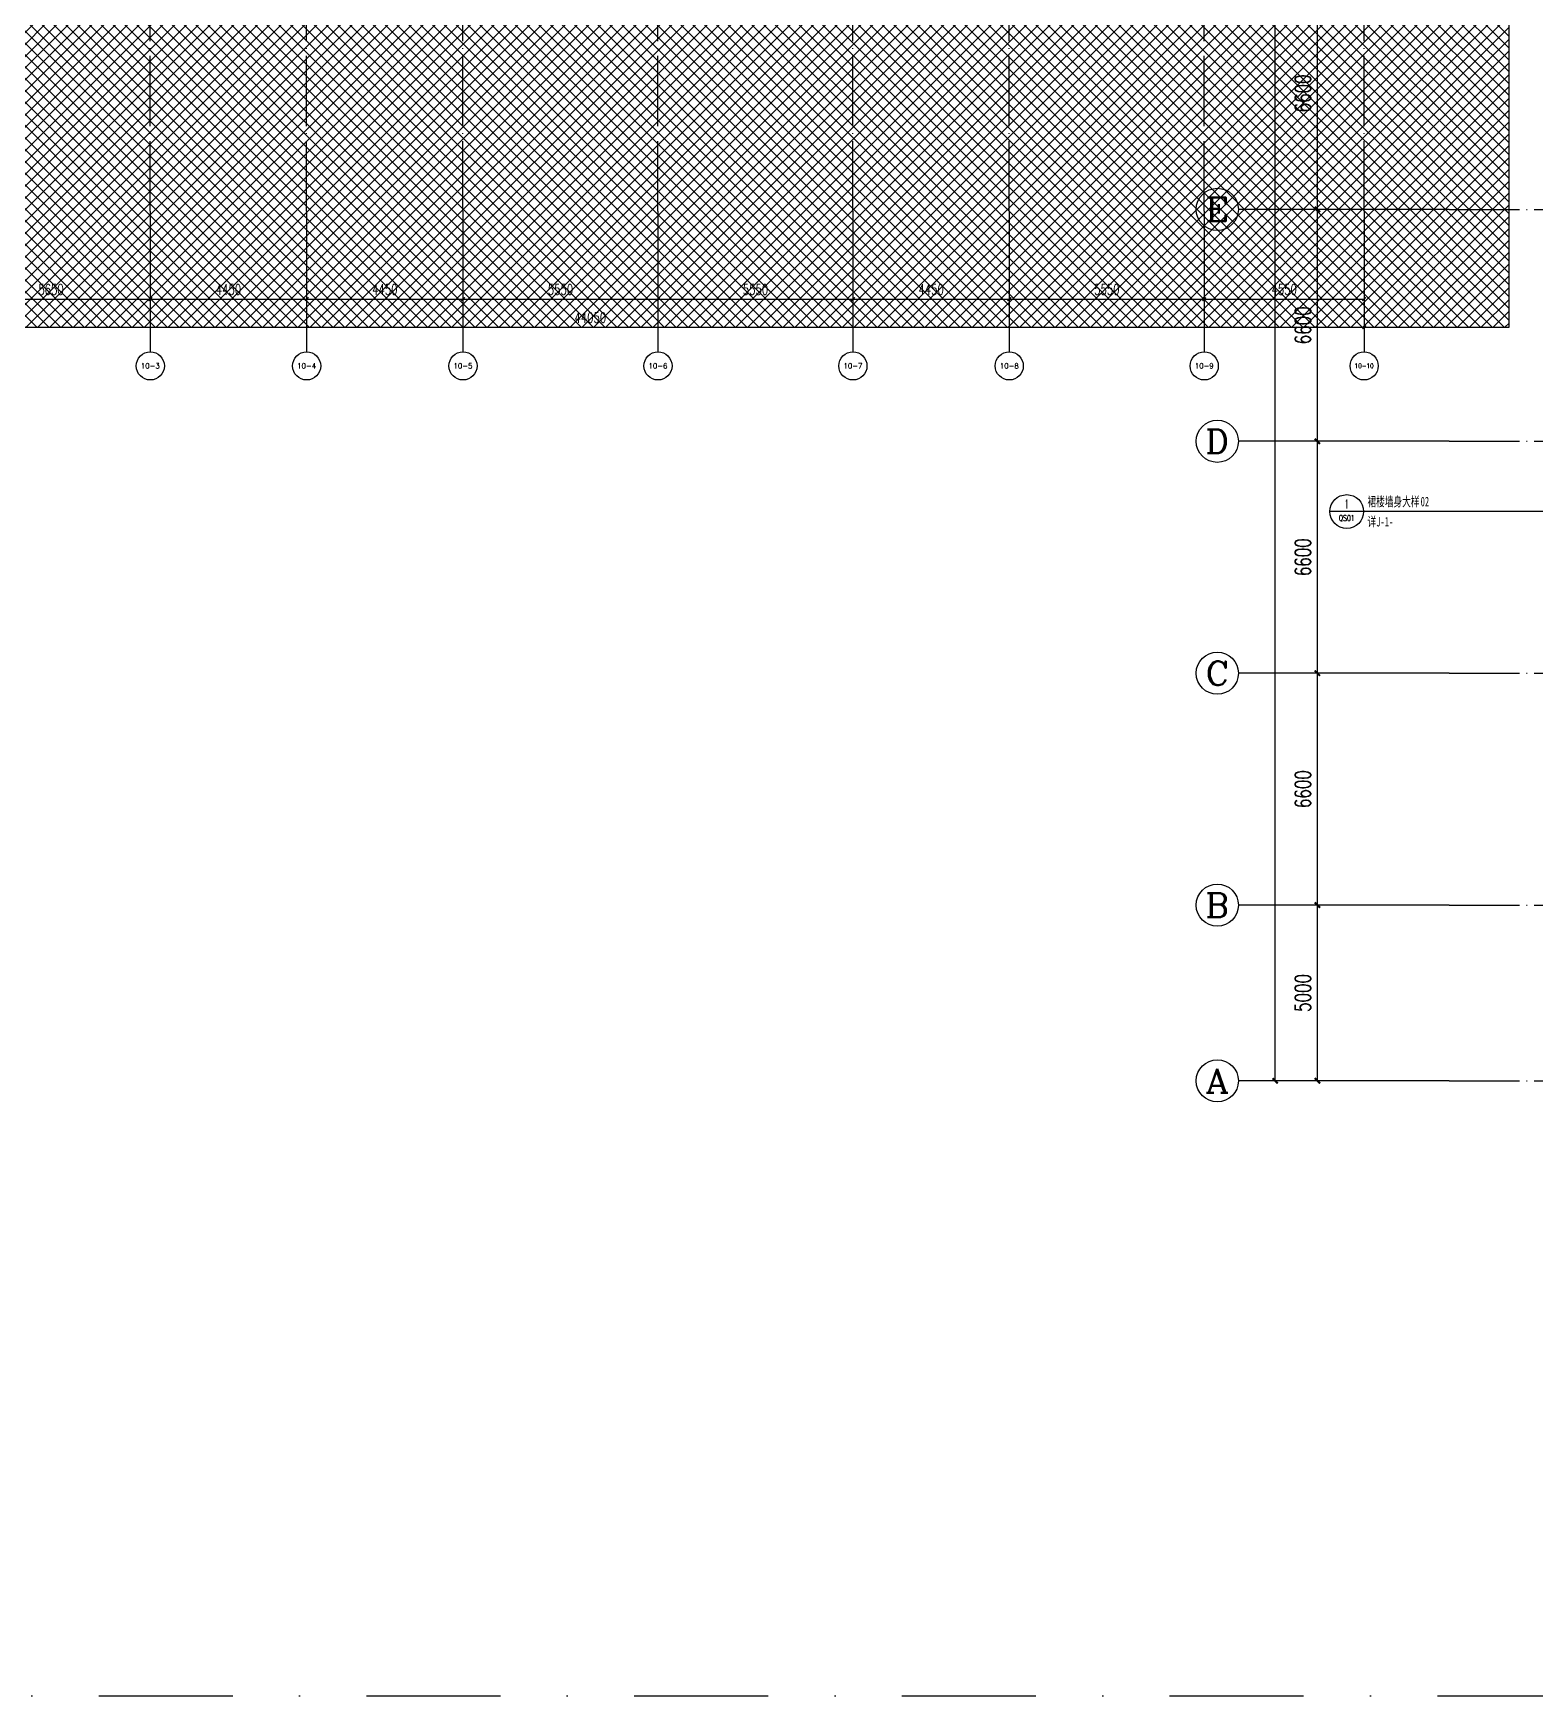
# Model space of a CAD drawing. Header units: millimetres. Extents: x 11476074 to 24729458, y -1239991 to 2813188.
# Drawn here: x 12509995 to 12552734, y 346613 to 393926 of the extents above; entities that cross this region are included whole.
import ezdxf
from ezdxf.enums import TextEntityAlignment as Align
from ezdxf.xclip import XClip

# ---------------------------------------------------------------- set-up
doc = ezdxf.new("R2010")
doc.units = ezdxf.units.MM
doc.header["$LTSCALE"] = 1000
doc.header["$XCLIPFRAME"] = 0
for name, pattern in [('10# 轴网$0$DASHDOT', [25.4, 12.7, -6.35, 0, -6.35]), ('10# 轴网$0$DOTE', [2.42, 2, -0.2, 0.02, -0.2]), ('DOTE', [2.42, 2, -0.2, 0.02, -0.2])]:
    doc.linetypes.add(name, pattern=pattern)
for name, color, linetype in [('10# 轴网$0$AXIS', 3, 'Continuous'), ('10# 轴网$0$AXIS_TEXT', 7, 'Continuous'), ('10# 轴网$0$DOTE', 14, '10# 轴网$0$DOTE'), ('A-ANNO-IDEN', 3, 'Continuous'), ('A-AXIS', 18, 'DOTE'), ('A-WALL-PATT', 8, 'Continuous'), ('AXIS', 3, 'Continuous'), ('AXIS_TEXT', 7, 'Continuous'), ('HZHZNEWPLOTLAYER#@$TT', 7, 'Continuous'), ('PUB_TEXT', 7, 'Continuous'), ('排水沟', 133, 'Continuous')]:
    doc.layers.add(name, color=color, linetype=linetype)
doc.layers.add('10# 轴网$0$净用地范围线', color=6, linetype='Continuous', plot=False)
doc.styles.add('10# 轴网$0$_TCH_AXIS', font='COMPLEX', dxfattribs={"bigfont": 'GBCBIG'})
doc.styles.add('10# 轴网$0$_TCH_DIM_T3', font='SIMPLEX', dxfattribs={"width": 0.705882, "bigfont": 'GBCBIG'})
doc.styles.add('_TCH_AXIS', font='COMPLEX', dxfattribs={"bigfont": 'GBCBIG'})
doc.styles.add('_TCH_DIM_T3', font='SIMPLEX', dxfattribs={"width": 0.705882, "bigfont": 'GBCBIG'})
doc.styles.add('_TCH_LABEL', font='COMPLEX', dxfattribs={"bigfont": 'GBCBIG'})
doc.styles.add('COMPLEX', font='COMPLEX')
doc.styles.add('宋体', font='', dxfattribs={"width": 0.65})
doc.styles.get('宋体').set_extended_font_data('SimSun')
doc.dimstyles.new('10# 轴网$0$_TCH_ARCH&&100', dxfattribs={"dimtxt": 297.5, "dimasz": 100, "dimexe": 250, "dimexo": 300, "dimgap": 126.25, "dimtad": 1, "dimdec": 0, "dimzin": 0, "dimdsep": 46, "dimtxsty": '10# 轴网$0$_TCH_DIM_T3', "dimblk": 'asdfafg10# 轴网$0$_ArchTick', "dimcen": 0.09, "dimclrt": 7, "dimazin": 2, "dimtfac": 1, "dimtdec": 0, "dimtix": 1, "dimtmove": 2, "dimatfit": 3, "dimfxl": 0, "dimtolj": 1, "dimtzin": 0, "dimarcsym": 0})
doc.dimstyles.new('_TCH_ARCH&&150', dxfattribs={"dimtxt": 446.25, "dimasz": 150, "dimexe": 375, "dimexo": 450, "dimgap": 189.375, "dimtad": 1, "dimdec": 0, "dimzin": 0, "dimdsep": 46, "dimtxsty": '_TCH_DIM_T3', "dimblk": 'ARCHTICK', "dimcen": 0.09, "dimclrt": 7, "dimazin": 2, "dimtfac": 1, "dimtdec": 0, "dimtix": 1, "dimtmove": 2, "dimatfit": 3, "dimfxl": 0, "dimtolj": 1, "dimtzin": 0, "dimarcsym": 0})

# ---------------------------------------------------------------- blocks, each defined once
blk = doc.blocks.new('asdfadsfasdfsd')
at = {"layer": 'A-ANNO-IDEN'}
for p, q in [((-4922, -225), (-5882, -225)), ((-3350, -225), (-4922, -225)), ((5346, -225), (-3350, -225))]:
    blk.add_line(p, q, dxfattribs=at)
blk.add_circle((-5402, -225), 480, dxfattribs=at)
at = {"layer": 'PUB_TEXT', "style": '_TCH_LABEL'}
blk.add_text('1', height=257, dxfattribs=at).set_placement((-5457, -137), (-5347, -137), align=Align.FIT)
at = {"layer": 'PUB_TEXT', "style": '宋体', "width": 0.65}
for s, height, p in [('裙楼墙身大样', 271.9, (-4814, -78)), ('02', 271.9, (-3298, -78)), ('详', 272, (-4814, -650)), ('J-1-', 271.9, (-4562, -650))]:
    blk.add_text(s, height=height, dxfattribs=at).set_placement(p)
at = {"layer": 'PUB_TEXT', "style": '_TCH_LABEL', "width": 0.807692}
blk.add_text('QS01', height=164.3, dxfattribs=at).set_placement((-5627, -493), (-5178, -493), align=Align.FIT)
blk = doc.blocks.new('00')
at = {"layer": 'A-WALL-PATT'}
h = blk.add_hatch(dxfattribs=at)
h.set_pattern_fill('ANSI37', color=252, scale=150)
h.set_pattern_definition([(45, (0, 250000), (-168.3798023, 168.3798023), []), (135, (0, 250000), (-168.3798023, -168.3798023), [])])
h.paths.add_polyline_path([(12552003.7, 424450.8), (12504241.6, 424450.8), (12504241.6, 385558.9), (12552003.7, 385558.9)])
at = {"layer": 'A-WALL-PATT', "color": 252, "elevation": 0}
blk.add_lwpolyline([(12552003.7, 424450.8), (12504241.6, 424450.8), (12504241.6, 385558.9), (12552003.7, 385558.9)], close=True, dxfattribs=at)
blk = doc.blocks.new('_AXISO')
blk.add_circle((0, 0), 0.5)
at = {"layer": 'AXIS_TEXT', "style": 'COMPLEX', "width": 1.041667}
blk.add_attdef('A', text='', height=0.56, dxfattribs=at).set_placement((-0.25, -0.28), (0.25, -0.28), align=Align.FIT)
blk = doc.blocks.new('asdfafg10# 轴网$0$_ArchTick')
at = {"color": 0, "linetype": 'ByBlock', "const_width": 0.4}
blk.add_lwpolyline([(-0.5, -0.5), (0.5, 0.5)], dxfattribs=at)
blk = doc.blocks.new('*D6986')
at = {"layer": '10# 轴网$0$AXIS', "color": 0, "lineweight": -2, "transparency": 16777216}
for p, q in [((640787, -618156), (640787, -621406)), ((684837, -618156), (684837, -621406)), ((640787, -621156), (684837, -621156))]:
    blk.add_line(p, q, dxfattribs=at)
at = {"layer": 'Defpoints', "color": 0, "transparency": 16777216}
for p in [(640787, -617856), (684837, -617856), (684837, -621156)]:
    blk.add_point(p, dxfattribs=at)
at = {"layer": '10# 轴网$0$AXIS', "color": 0, "lineweight": -2, "transparency": 16777216, "xscale": 100, "yscale": 100, "zscale": 100, "rotation": 180}
blk.add_blockref('asdfafg10# 轴网$0$_ArchTick', (640787, -621156), dxfattribs=at)
at = {"layer": '10# 轴网$0$AXIS', "color": 0, "lineweight": -2, "transparency": 16777216, "xscale": 100, "yscale": 100, "zscale": 100}
blk.add_blockref('asdfafg10# 轴网$0$_ArchTick', (684837, -621156), dxfattribs=at)
at = {"layer": '10# 轴网$0$AXIS', "color": 7, "transparency": 16777216, "insert": (662812, -620881), "char_height": 297.5, "attachment_point": 5, "style": '10# 轴网$0$_TCH_DIM_T3'}
blk.add_mtext('\\A1;44050', dxfattribs=at)
blk = doc.blocks.new('*D6988')
at = {"layer": '10# 轴网$0$AXIS', "color": 0, "lineweight": -2, "transparency": 16777216}
for p, q in [((644637, -618156), (644637, -620606)), ((650287, -618156), (650287, -620606)), ((644637, -620356), (650287, -620356))]:
    blk.add_line(p, q, dxfattribs=at)
at = {"layer": 'Defpoints', "color": 0, "transparency": 16777216}
for p in [(644637, -617856), (650287, -617856), (650287, -620356)]:
    blk.add_point(p, dxfattribs=at)
at = {"layer": '10# 轴网$0$AXIS', "color": 0, "lineweight": -2, "transparency": 16777216, "xscale": 100, "yscale": 100, "zscale": 100, "rotation": 180}
blk.add_blockref('asdfafg10# 轴网$0$_ArchTick', (644637, -620356), dxfattribs=at)
at = {"layer": '10# 轴网$0$AXIS', "color": 0, "lineweight": -2, "transparency": 16777216, "xscale": 100, "yscale": 100, "zscale": 100}
blk.add_blockref('asdfafg10# 轴网$0$_ArchTick', (650287, -620356), dxfattribs=at)
at = {"layer": '10# 轴网$0$AXIS', "color": 7, "transparency": 16777216, "insert": (647462, -620081), "char_height": 297.5, "attachment_point": 5, "style": '10# 轴网$0$_TCH_DIM_T3'}
blk.add_mtext('\\A1;5650', dxfattribs=at)
blk = doc.blocks.new('*D6989')
at = {"layer": '10# 轴网$0$AXIS', "color": 0, "lineweight": -2, "transparency": 16777216}
for p, q in [((650287, -618156), (650287, -620606)), ((654737, -618156), (654737, -620606)), ((650287, -620356), (654737, -620356))]:
    blk.add_line(p, q, dxfattribs=at)
at = {"layer": 'Defpoints', "color": 0, "transparency": 16777216}
for p in [(650287, -617856), (654737, -617856), (654737, -620356)]:
    blk.add_point(p, dxfattribs=at)
at = {"layer": '10# 轴网$0$AXIS', "color": 0, "lineweight": -2, "transparency": 16777216, "xscale": 100, "yscale": 100, "zscale": 100, "rotation": 180}
blk.add_blockref('asdfafg10# 轴网$0$_ArchTick', (650287, -620356), dxfattribs=at)
at = {"layer": '10# 轴网$0$AXIS', "color": 0, "lineweight": -2, "transparency": 16777216, "xscale": 100, "yscale": 100, "zscale": 100}
blk.add_blockref('asdfafg10# 轴网$0$_ArchTick', (654737, -620356), dxfattribs=at)
at = {"layer": '10# 轴网$0$AXIS', "color": 7, "transparency": 16777216, "insert": (652512, -620081), "char_height": 297.5, "attachment_point": 5, "style": '10# 轴网$0$_TCH_DIM_T3'}
blk.add_mtext('\\A1;4450', dxfattribs=at)
blk = doc.blocks.new('*D6990')
at = {"layer": '10# 轴网$0$AXIS', "color": 0, "lineweight": -2, "transparency": 16777216}
for p, q in [((654737, -618156), (654737, -620606)), ((659187, -618156), (659187, -620606)), ((654737, -620356), (659187, -620356))]:
    blk.add_line(p, q, dxfattribs=at)
at = {"layer": 'Defpoints', "color": 0, "transparency": 16777216}
for p in [(654737, -617856), (659187, -617856), (659187, -620356)]:
    blk.add_point(p, dxfattribs=at)
at = {"layer": '10# 轴网$0$AXIS', "color": 0, "lineweight": -2, "transparency": 16777216, "xscale": 100, "yscale": 100, "zscale": 100, "rotation": 180}
blk.add_blockref('asdfafg10# 轴网$0$_ArchTick', (654737, -620356), dxfattribs=at)
at = {"layer": '10# 轴网$0$AXIS', "color": 0, "lineweight": -2, "transparency": 16777216, "xscale": 100, "yscale": 100, "zscale": 100}
blk.add_blockref('asdfafg10# 轴网$0$_ArchTick', (659187, -620356), dxfattribs=at)
at = {"layer": '10# 轴网$0$AXIS', "color": 7, "transparency": 16777216, "insert": (656962, -620081), "char_height": 297.5, "attachment_point": 5, "style": '10# 轴网$0$_TCH_DIM_T3'}
blk.add_mtext('\\A1;4450', dxfattribs=at)
blk = doc.blocks.new('*D6991')
at = {"layer": '10# 轴网$0$AXIS', "color": 0, "lineweight": -2, "transparency": 16777216}
for p, q in [((659187, -618156), (659187, -620606)), ((664737, -618156), (664737, -620606)), ((659187, -620356), (664737, -620356))]:
    blk.add_line(p, q, dxfattribs=at)
at = {"layer": 'Defpoints', "color": 0, "transparency": 16777216}
for p in [(659187, -617856), (664737, -617856), (664737, -620356)]:
    blk.add_point(p, dxfattribs=at)
at = {"layer": '10# 轴网$0$AXIS', "color": 0, "lineweight": -2, "transparency": 16777216, "xscale": 100, "yscale": 100, "zscale": 100, "rotation": 180}
blk.add_blockref('asdfafg10# 轴网$0$_ArchTick', (659187, -620356), dxfattribs=at)
at = {"layer": '10# 轴网$0$AXIS', "color": 0, "lineweight": -2, "transparency": 16777216, "xscale": 100, "yscale": 100, "zscale": 100}
blk.add_blockref('asdfafg10# 轴网$0$_ArchTick', (664737, -620356), dxfattribs=at)
at = {"layer": '10# 轴网$0$AXIS', "color": 7, "transparency": 16777216, "insert": (661962, -620081), "char_height": 297.5, "attachment_point": 5, "style": '10# 轴网$0$_TCH_DIM_T3'}
blk.add_mtext('\\A1;5550', dxfattribs=at)
blk = doc.blocks.new('*D6992')
at = {"layer": '10# 轴网$0$AXIS', "color": 0, "lineweight": -2, "transparency": 16777216}
for p, q in [((664737, -618156), (664737, -620606)), ((670287, -618156), (670287, -620606)), ((664737, -620356), (670287, -620356))]:
    blk.add_line(p, q, dxfattribs=at)
at = {"layer": 'Defpoints', "color": 0, "transparency": 16777216}
for p in [(664737, -617856), (670287, -617856), (670287, -620356)]:
    blk.add_point(p, dxfattribs=at)
at = {"layer": '10# 轴网$0$AXIS', "color": 0, "lineweight": -2, "transparency": 16777216, "xscale": 100, "yscale": 100, "zscale": 100, "rotation": 180}
blk.add_blockref('asdfafg10# 轴网$0$_ArchTick', (664737, -620356), dxfattribs=at)
at = {"layer": '10# 轴网$0$AXIS', "color": 0, "lineweight": -2, "transparency": 16777216, "xscale": 100, "yscale": 100, "zscale": 100}
blk.add_blockref('asdfafg10# 轴网$0$_ArchTick', (670287, -620356), dxfattribs=at)
at = {"layer": '10# 轴网$0$AXIS', "color": 7, "transparency": 16777216, "insert": (667512, -620081), "char_height": 297.5, "attachment_point": 5, "style": '10# 轴网$0$_TCH_DIM_T3'}
blk.add_mtext('\\A1;5550', dxfattribs=at)
blk = doc.blocks.new('*D6993')
at = {"layer": '10# 轴网$0$AXIS', "color": 0, "lineweight": -2, "transparency": 16777216}
for p, q in [((670287, -618156), (670287, -620606)), ((674737, -618156), (674737, -620606)), ((670287, -620356), (674737, -620356))]:
    blk.add_line(p, q, dxfattribs=at)
at = {"layer": 'Defpoints', "color": 0, "transparency": 16777216}
for p in [(670287, -617856), (674737, -617856), (674737, -620356)]:
    blk.add_point(p, dxfattribs=at)
at = {"layer": '10# 轴网$0$AXIS', "color": 0, "lineweight": -2, "transparency": 16777216, "xscale": 100, "yscale": 100, "zscale": 100, "rotation": 180}
blk.add_blockref('asdfafg10# 轴网$0$_ArchTick', (670287, -620356), dxfattribs=at)
at = {"layer": '10# 轴网$0$AXIS', "color": 0, "lineweight": -2, "transparency": 16777216, "xscale": 100, "yscale": 100, "zscale": 100}
blk.add_blockref('asdfafg10# 轴网$0$_ArchTick', (674737, -620356), dxfattribs=at)
at = {"layer": '10# 轴网$0$AXIS', "color": 7, "transparency": 16777216, "insert": (672512, -620081), "char_height": 297.5, "attachment_point": 5, "style": '10# 轴网$0$_TCH_DIM_T3'}
blk.add_mtext('\\A1;4450', dxfattribs=at)
blk = doc.blocks.new('*D6994')
at = {"layer": '10# 轴网$0$AXIS', "color": 0, "lineweight": -2, "transparency": 16777216}
for p, q in [((674737, -618156), (674737, -620606)), ((680287, -618156), (680287, -620606)), ((674737, -620356), (680287, -620356))]:
    blk.add_line(p, q, dxfattribs=at)
at = {"layer": 'Defpoints', "color": 0, "transparency": 16777216}
for p in [(674737, -617856), (680287, -617856), (680287, -620356)]:
    blk.add_point(p, dxfattribs=at)
at = {"layer": '10# 轴网$0$AXIS', "color": 0, "lineweight": -2, "transparency": 16777216, "xscale": 100, "yscale": 100, "zscale": 100, "rotation": 180}
blk.add_blockref('asdfafg10# 轴网$0$_ArchTick', (674737, -620356), dxfattribs=at)
at = {"layer": '10# 轴网$0$AXIS', "color": 0, "lineweight": -2, "transparency": 16777216, "xscale": 100, "yscale": 100, "zscale": 100}
blk.add_blockref('asdfafg10# 轴网$0$_ArchTick', (680287, -620356), dxfattribs=at)
at = {"layer": '10# 轴网$0$AXIS', "color": 7, "transparency": 16777216, "insert": (677512, -620081), "char_height": 297.5, "attachment_point": 5, "style": '10# 轴网$0$_TCH_DIM_T3'}
blk.add_mtext('\\A1;5550', dxfattribs=at)
blk = doc.blocks.new('*D6995')
at = {"layer": '10# 轴网$0$AXIS', "color": 0, "lineweight": -2, "transparency": 16777216}
for p, q in [((680287, -618156), (680287, -620606)), ((684837, -618156), (684837, -620606)), ((680287, -620356), (684837, -620356))]:
    blk.add_line(p, q, dxfattribs=at)
at = {"layer": 'Defpoints', "color": 0, "transparency": 16777216}
for p in [(680287, -617856), (684837, -617856), (684837, -620356)]:
    blk.add_point(p, dxfattribs=at)
at = {"layer": '10# 轴网$0$AXIS', "color": 0, "lineweight": -2, "transparency": 16777216, "xscale": 100, "yscale": 100, "zscale": 100, "rotation": 180}
blk.add_blockref('asdfafg10# 轴网$0$_ArchTick', (680287, -620356), dxfattribs=at)
at = {"layer": '10# 轴网$0$AXIS', "color": 0, "lineweight": -2, "transparency": 16777216, "xscale": 100, "yscale": 100, "zscale": 100}
blk.add_blockref('asdfafg10# 轴网$0$_ArchTick', (684837, -620356), dxfattribs=at)
at = {"layer": '10# 轴网$0$AXIS', "color": 7, "transparency": 16777216, "insert": (682562, -620081), "char_height": 297.5, "attachment_point": 5, "style": '10# 轴网$0$_TCH_DIM_T3'}
blk.add_mtext('\\A1;4550', dxfattribs=at)
blk = doc.blocks.new('_ArchTick')
at = {"color": 0, "linetype": 'ByBlock', "const_width": 0.4}
blk.add_lwpolyline([(-0.5, -0.5), (0.5, 0.5)], dxfattribs=at)
blk = doc.blocks.new('*D5724')
at = {"layer": 'AXIS', "color": 0, "lineweight": -2, "transparency": 16777216}
for p, q in [((12416417, 1078990), (12411542, 1078990)), ((12411917, 995990), (12411917, 1078990)), ((12416417, 995990), (12411542, 995990))]:
    blk.add_line(p, q, dxfattribs=at)
at = {"layer": 'Defpoints', "color": 0, "transparency": 16777216}
for p in [(12411917, 1078990), (12416867, 1078990), (12416867, 995990)]:
    blk.add_point(p, dxfattribs=at)
at = {"layer": 'AXIS', "color": 0, "lineweight": -2, "transparency": 16777216, "xscale": 150, "yscale": 150, "zscale": 150}
for p, rotation in [((12411917, 1078990), 90), ((12411917, 995990), 270)]:
    blk.add_blockref('_ArchTick', p, dxfattribs=dict(at, rotation=rotation))
at = {"layer": 'AXIS', "color": 7, "transparency": 16777216, "insert": (12411504, 1037490), "char_height": 446.2, "attachment_point": 5, "rotation": 90, "style": '_TCH_DIM_T3'}
blk.add_mtext('\\A1;83000', dxfattribs=at)
blk = doc.blocks.new('*D5725')
at = {"layer": 'AXIS', "color": 0, "lineweight": -2, "transparency": 16777216}
for p, q in [((12416416.81071, 1000989.75909), (12412741.81071, 1000989.75909)), ((12413116.81071, 995989.75909), (12413116.81071, 1000989.75909)), ((12416416.81071, 995989.75909), (12412741.81071, 995989.75909))]:
    blk.add_line(p, q, dxfattribs=at)
at = {"layer": 'Defpoints', "color": 0, "transparency": 16777216}
for p in [(12413116.81071, 1000989.75909), (12416866.81071, 1000989.75909), (12416866.81071, 995989.75909)]:
    blk.add_point(p, dxfattribs=at)
at = {"layer": 'AXIS', "color": 0, "lineweight": -2, "transparency": 16777216, "xscale": 150, "yscale": 150, "zscale": 150}
for p, rotation in [((12413116.81071, 1000989.75909), 90), ((12413116.81071, 995989.75909), 270)]:
    blk.add_blockref('_ArchTick', p, dxfattribs=dict(at, rotation=rotation))
at = {"layer": 'AXIS', "color": 7, "transparency": 16777216, "insert": (12412704.31071, 998489.75909), "char_height": 446.25, "attachment_point": 5, "rotation": 90, "style": '_TCH_DIM_T3'}
blk.add_mtext('\\A1;5000', dxfattribs=at)
blk = doc.blocks.new('*D5726')
at = {"layer": 'AXIS', "color": 0, "lineweight": -2, "transparency": 16777216}
for p, q in [((12416416.81071, 1007589.75909), (12412741.81071, 1007589.75909)), ((12413116.81071, 1000989.75909), (12413116.81071, 1007589.75909)), ((12416416.81071, 1000989.75909), (12412741.81071, 1000989.75909))]:
    blk.add_line(p, q, dxfattribs=at)
at = {"layer": 'Defpoints', "color": 0, "transparency": 16777216}
for p in [(12413116.81071, 1007589.75909), (12416866.81071, 1007589.75909), (12416866.81071, 1000989.75909)]:
    blk.add_point(p, dxfattribs=at)
at = {"layer": 'AXIS', "color": 0, "lineweight": -2, "transparency": 16777216, "xscale": 150, "yscale": 150, "zscale": 150}
for p, rotation in [((12413116.81071, 1007589.75909), 90), ((12413116.81071, 1000989.75909), 270)]:
    blk.add_blockref('_ArchTick', p, dxfattribs=dict(at, rotation=rotation))
at = {"layer": 'AXIS', "color": 7, "transparency": 16777216, "insert": (12412704.31071, 1004289.75909), "char_height": 446.25, "attachment_point": 5, "rotation": 90, "style": '_TCH_DIM_T3'}
blk.add_mtext('\\A1;6600', dxfattribs=at)
blk = doc.blocks.new('*D5727')
at = {"layer": 'AXIS', "color": 0, "lineweight": -2, "transparency": 16777216}
for p, q in [((12416416.81071, 1014189.75909), (12412741.81071, 1014189.75909)), ((12413116.81071, 1007589.75909), (12413116.81071, 1014189.75909)), ((12416416.81071, 1007589.75909), (12412741.81071, 1007589.75909))]:
    blk.add_line(p, q, dxfattribs=at)
at = {"layer": 'Defpoints', "color": 0, "transparency": 16777216}
for p in [(12413116.81071, 1014189.75909), (12416866.81071, 1014189.75909), (12416866.81071, 1007589.75909)]:
    blk.add_point(p, dxfattribs=at)
at = {"layer": 'AXIS', "color": 0, "lineweight": -2, "transparency": 16777216, "xscale": 150, "yscale": 150, "zscale": 150}
for p, rotation in [((12413116.81071, 1014189.75909), 90), ((12413116.81071, 1007589.75909), 270)]:
    blk.add_blockref('_ArchTick', p, dxfattribs=dict(at, rotation=rotation))
at = {"layer": 'AXIS', "color": 7, "transparency": 16777216, "insert": (12412704.31071, 1010889.75909), "char_height": 446.25, "attachment_point": 5, "rotation": 90, "style": '_TCH_DIM_T3'}
blk.add_mtext('\\A1;6600', dxfattribs=at)
blk = doc.blocks.new('*D5728')
at = {"layer": 'AXIS', "color": 0, "lineweight": -2, "transparency": 16777216}
for p, q in [((12416416.81071, 1020789.75909), (12412741.81071, 1020789.75909)), ((12413116.81071, 1014189.75909), (12413116.81071, 1020789.75909)), ((12416416.81071, 1014189.75909), (12412741.81071, 1014189.75909))]:
    blk.add_line(p, q, dxfattribs=at)
at = {"layer": 'Defpoints', "color": 0, "transparency": 16777216}
for p in [(12413116.81071, 1020789.75909), (12416866.81071, 1020789.75909), (12416866.81071, 1014189.75909)]:
    blk.add_point(p, dxfattribs=at)
at = {"layer": 'AXIS', "color": 0, "lineweight": -2, "transparency": 16777216, "xscale": 150, "yscale": 150, "zscale": 150}
for p, rotation in [((12413116.81071, 1020789.75909), 90), ((12413116.81071, 1014189.75909), 270)]:
    blk.add_blockref('_ArchTick', p, dxfattribs=dict(at, rotation=rotation))
at = {"layer": 'AXIS', "color": 7, "transparency": 16777216, "insert": (12412704.31071, 1017489.75909), "char_height": 446.25, "attachment_point": 5, "rotation": 90, "style": '_TCH_DIM_T3'}
blk.add_mtext('\\A1;6600', dxfattribs=at)
blk = doc.blocks.new('*D5729')
at = {"layer": 'AXIS', "color": 0, "lineweight": -2, "transparency": 16777216}
for p, q in [((12416416.81071, 1027389.75909), (12412741.81071, 1027389.75909)), ((12413116.81071, 1020789.75909), (12413116.81071, 1027389.75909)), ((12416416.81071, 1020789.75909), (12412741.81071, 1020789.75909))]:
    blk.add_line(p, q, dxfattribs=at)
at = {"layer": 'Defpoints', "color": 0, "transparency": 16777216}
for p in [(12413116.81071, 1027389.75909), (12416866.81071, 1027389.75909), (12416866.81071, 1020789.75909)]:
    blk.add_point(p, dxfattribs=at)
at = {"layer": 'AXIS', "color": 0, "lineweight": -2, "transparency": 16777216, "xscale": 150, "yscale": 150, "zscale": 150}
for p, rotation in [((12413116.81071, 1027389.75909), 90), ((12413116.81071, 1020789.75909), 270)]:
    blk.add_blockref('_ArchTick', p, dxfattribs=dict(at, rotation=rotation))
at = {"layer": 'AXIS', "color": 7, "transparency": 16777216, "insert": (12412704.31071, 1024089.75909), "char_height": 446.25, "attachment_point": 5, "rotation": 90, "style": '_TCH_DIM_T3'}
blk.add_mtext('\\A1;6600', dxfattribs=at)
blk = doc.blocks.new('asdfafg10# 轴网$0$-78978912311A1SD1AS1')
at = {"layer": '10# 轴网$0$AXIS'}
for p, q in [((650286.5, -617856.2), (650286.5, -621856.2)), ((654736.5, -617856.2), (654736.5, -621856.2)), ((659186.5, -617856.2), (659186.5, -621856.2)), ((664736.5, -617856.2), (664736.5, -621856.2)), ((670286.5, -617856.2), (670286.5, -621856.2)), ((674736.5, -617856.2), (674736.5, -621856.2)), ((680286.5, -617856.2), (680286.5, -621856.2)), ((684836.5, -617856.2), (684836.5, -621856.2))]:
    blk.add_line(p, q, dxfattribs=at)
at = {"layer": '10# 轴网$0$DOTE'}
for p, q in [((650286.5, -617856.2), (650286.5, -585564.3)), ((654736.5, -617856.2), (654736.5, -585564.3)), ((659186.5, -617856.2), (659186.5, -585564.3)), ((664736.5, -617856.2), (664736.5, -585564.3)), ((670286.5, -617856.2), (670286.5, -585564.3)), ((674736.5, -617856.2), (674736.5, -585564.3)), ((680286.5, -617856.2), (680286.5, -585564.3)), ((684836.5, -617856.2), (684836.5, -585564.3))]:
    blk.add_line(p, q, dxfattribs=at)
at = {"layer": '10# 轴网$0$AXIS'}
ref = blk.add_blockref('_AXISO', (650286.5, -622256.2), dxfattribs=dict(at, xscale=800, yscale=800, zscale=800))
ref.add_attrib('A', '10-3', dxfattribs={"layer": '10# 轴网$0$AXIS_TEXT', "height": 150.99, "style": '10# 轴网$0$_TCH_AXIS'}).set_placement((650016.9, -622331.7), (650556.2, -622331.7), align=Align.FIT)
ref = blk.add_blockref('_AXISO', (654736.5, -622256.2), dxfattribs=dict(at, xscale=800, yscale=800, zscale=800))
ref.add_attrib('A', '10-4', dxfattribs={"layer": '10# 轴网$0$AXIS_TEXT', "height": 147.35, "style": '10# 轴网$0$_TCH_AXIS'}).set_placement((654466.4, -622329.9), (655006.7, -622329.9), align=Align.FIT)
ref = blk.add_blockref('_AXISO', (659186.5, -622256.2), dxfattribs=dict(at, xscale=800, yscale=800, zscale=800))
ref.add_attrib('A', '10-5', dxfattribs={"layer": '10# 轴网$0$AXIS_TEXT', "height": 150.99, "style": '10# 轴网$0$_TCH_AXIS'}).set_placement((658916.9, -622331.7), (659456.2, -622331.7), align=Align.FIT)
ref = blk.add_blockref('_AXISO', (664736.5, -622256.2), dxfattribs=dict(at, xscale=800, yscale=800, zscale=800))
ref.add_attrib('A', '10-6', dxfattribs={"layer": '10# 轴网$0$AXIS_TEXT', "height": 150.99, "style": '10# 轴网$0$_TCH_AXIS'}).set_placement((664466.9, -622331.7), (665006.2, -622331.7), align=Align.FIT)
ref = blk.add_blockref('_AXISO', (670286.5, -622256.2), dxfattribs=dict(at, xscale=800, yscale=800, zscale=800))
ref.add_attrib('A', '10-7', dxfattribs={"layer": '10# 轴网$0$AXIS_TEXT', "height": 150.99, "style": '10# 轴网$0$_TCH_AXIS'}).set_placement((670016.9, -622331.7), (670556.2, -622331.7), align=Align.FIT)
ref = blk.add_blockref('_AXISO', (674736.5, -622256.2), dxfattribs=dict(at, xscale=800, yscale=800, zscale=800))
ref.add_attrib('A', '10-8', dxfattribs={"layer": '10# 轴网$0$AXIS_TEXT', "height": 150.99, "style": '10# 轴网$0$_TCH_AXIS'}).set_placement((674466.9, -622331.7), (675006.2, -622331.7), align=Align.FIT)
ref = blk.add_blockref('_AXISO', (680286.5, -622256.2), dxfattribs=dict(at, xscale=800, yscale=800, zscale=800))
ref.add_attrib('A', '10-9', dxfattribs={"layer": '10# 轴网$0$AXIS_TEXT', "height": 150.99, "style": '10# 轴网$0$_TCH_AXIS'}).set_placement((680016.9, -622331.7), (680556.2, -622331.7), align=Align.FIT)
ref = blk.add_blockref('_AXISO', (684836.5, -622256.2), dxfattribs=dict(at, xscale=800, yscale=800, zscale=800))
ref.add_attrib('A', '10-10', dxfattribs={"layer": '10# 轴网$0$AXIS_TEXT', "height": 127.25, "style": '10# 轴网$0$_TCH_AXIS'}).set_placement((684563.9, -622319.8), (685109.2, -622319.8), align=Align.FIT)
for p1, p2, distance, picture, middle in [((640786.5, -617856.2), (684836.5, -617856.2), -3300, '*D6986', (662811.5, -620881.2)), ((644636.5, -617856.2), (650286.5, -617856.2), -2500, '*D6988', (647461.5, -620081.2)), ((650286.5, -617856.2), (654736.5, -617856.2), -2500, '*D6989', (652511.5, -620081.2)), ((654736.5, -617856.2), (659186.5, -617856.2), -2500, '*D6990', (656961.5, -620081.2)), ((659186.5, -617856.2), (664736.5, -617856.2), -2500, '*D6991', (661961.5, -620081.2)), ((664736.5, -617856.2), (670286.5, -617856.2), -2500, '*D6992', (667511.5, -620081.2)), ((670286.5, -617856.2), (674736.5, -617856.2), -2500, '*D6993', (672511.5, -620081.2)), ((674736.5, -617856.2), (680286.5, -617856.2), -2500, '*D6994', (677511.5, -620081.2)), ((680286.5, -617856.2), (684836.5, -617856.2), -2500, '*D6995', (682561.5, -620081.2))]:
    dim = blk.add_aligned_dim(p1=p1, p2=p2, distance=distance, dimstyle='10# 轴网$0$_TCH_ARCH&&100', dxfattribs=at)
    dim.commit()
    dim.dimension.update_dxf_attribs({"geometry": picture, "text_midpoint": middle})
blk = doc.blocks.new('asdfafg10# 轴网')
at = {"layer": '10# 轴网$0$净用地范围线', "color": 1, "linetype": '10# 轴网$0$DASHDOT', "ltscale": 0.3}
blk.add_lwpolyline([(197886, -176884, -0.027114), (199404, 9181), (137086, -9386), (123429, 26625), (73627, 10279), (9996, 537), (0, 0), (1381, -201376), (11299, -209646), (197886, -176884)], format="xyb", close=True, dxfattribs=at)
at = {"rotation": 9.958750734282177}
blk.add_blockref('asdfafg10# 轴网$0$-78978912311A1SD1AS1', (-661822, 342364), dxfattribs=at)
blk = doc.blocks.new('A$C5E18228F')
at = {"layer": 'AXIS', "rotation": 350.041212667798}
blk.add_blockref('asdfafg10# 轴网', (-37620, 170992, 0), dxfattribs=at)
blk = doc.blocks.new('qlzw')
at = {"layer": 'A-AXIS'}
for p, q in [((12416866.8, 1020789.8), (12486866.8, 1020789.8)), ((12416866.8, 1014189.8), (12486866.8, 1014189.8)), ((12416866.8, 1007589.8), (12486866.8, 1007589.8)), ((12416866.8, 1000989.8), (12486866.8, 1000989.8)), ((12416866.8, 995989.8), (12486866.8, 995989.8))]:
    blk.add_line(p, q, dxfattribs=at)
at = {"layer": 'AXIS'}
for p, q in [((12416866.8, 1020789.8), (12410866.8, 1020789.8)), ((12416866.8, 1014189.8), (12410866.8, 1014189.8)), ((12416866.8, 1007589.8), (12410866.8, 1007589.8)), ((12416866.8, 1000989.8), (12410866.8, 1000989.8)), ((12416866.8, 995989.8), (12410866.8, 995989.8))]:
    blk.add_line(p, q, dxfattribs=at)
ref = blk.add_blockref('_AXISO', (12410266.8, 1020789.8), dxfattribs=dict(at, xscale=1200, yscale=1200, zscale=1200))
ref.add_attrib('A', 'E', dxfattribs={"layer": 'AXIS_TEXT', "height": 678.8, "style": '_TCH_AXIS', "width": 1.3125}).set_placement((12409927.4, 1020450.3), (12410606.2, 1020450.3), align=Align.FIT)
ref = blk.add_blockref('_AXISO', (12410266.8, 1014189.8), dxfattribs=dict(at, xscale=1200, yscale=1200, zscale=1200))
ref.add_attrib('A', 'D', dxfattribs={"layer": 'AXIS_TEXT', "height": 678.8, "style": '_TCH_AXIS', "width": 1.235294}).set_placement((12409927.4, 1013850.3), (12410606.2, 1013850.3), align=Align.FIT)
ref = blk.add_blockref('_AXISO', (12410266.8, 1007589.8), dxfattribs=dict(at, xscale=1200, yscale=1200, zscale=1200))
ref.add_attrib('A', 'C', dxfattribs={"layer": 'AXIS_TEXT', "height": 678.8, "style": '_TCH_AXIS', "width": 1.4}).set_placement((12409927.4, 1007250.3), (12410606.2, 1007250.3), align=Align.FIT)
ref = blk.add_blockref('_AXISO', (12410266.8, 1000989.8), dxfattribs=dict(at, xscale=1200, yscale=1200, zscale=1200))
ref.add_attrib('A', 'B', dxfattribs={"layer": 'AXIS_TEXT', "height": 678.8, "style": '_TCH_AXIS', "width": 1.235294}).set_placement((12409927.4, 1000650.3), (12410606.2, 1000650.3), align=Align.FIT)
ref = blk.add_blockref('_AXISO', (12410266.8, 995989.8), dxfattribs=dict(at, xscale=1200, yscale=1200, zscale=1200))
ref.add_attrib('A', 'A', dxfattribs={"layer": 'AXIS_TEXT', "height": 678.8, "style": '_TCH_AXIS', "width": 1.166667}).set_placement((12409927.4, 995650.3), (12410606.2, 995650.3), align=Align.FIT)
for p1, p2, distance, picture, middle in [((12416866.8, 995989.8), (12416866.8, 1078989.8), 4950, '*D5724', (12411504.3, 1037489.8)), ((12416866.8, 1020789.8), (12416866.8, 1027389.8), 3750, '*D5729', (12412704.3, 1024089.8)), ((12416866.8, 1014189.8), (12416866.8, 1020789.8), 3750, '*D5728', (12412704.3, 1017489.8)), ((12416866.8, 1007589.8), (12416866.8, 1014189.8), 3750, '*D5727', (12412704.3, 1010889.8)), ((12416866.8, 1000989.8), (12416866.8, 1007589.8), 3750, '*D5726', (12412704.3, 1004289.8)), ((12416866.8, 995989.8), (12416866.8, 1000989.8), 3750, '*D5725', (12412704.3, 998489.8))]:
    dim = blk.add_aligned_dim(p1=p1, p2=p2, distance=distance, dimstyle='_TCH_ARCH&&150', dxfattribs=at)
    dim.commit()
    dim.dimension.update_dxf_attribs({"geometry": picture, "text_midpoint": middle})

msp = doc.modelspace()

# ---------------------------------------------------------------- block references
for name, p in [('00', (0, 0)), ('asdfadsfasdfsd', (12552784.8, 380539.6))]:
    msp.add_blockref(name, p)
at = {"layer": 'HZHZNEWPLOTLAYER#@$TT'}
ref = msp.add_blockref('A$C5E18228F', (12493302.3, 384062.8, 0), dxfattribs=at)
XClip(ref).set_block_clipping_path([(10939.229282489, -45170.7585890851), (144289.2292804997, 76479.2414109154)])
at = {"layer": '排水沟'}
msp.add_blockref('qlzw', (133430, -631876.5), dxfattribs=at)

doc.saveas('drawing.dxf')
